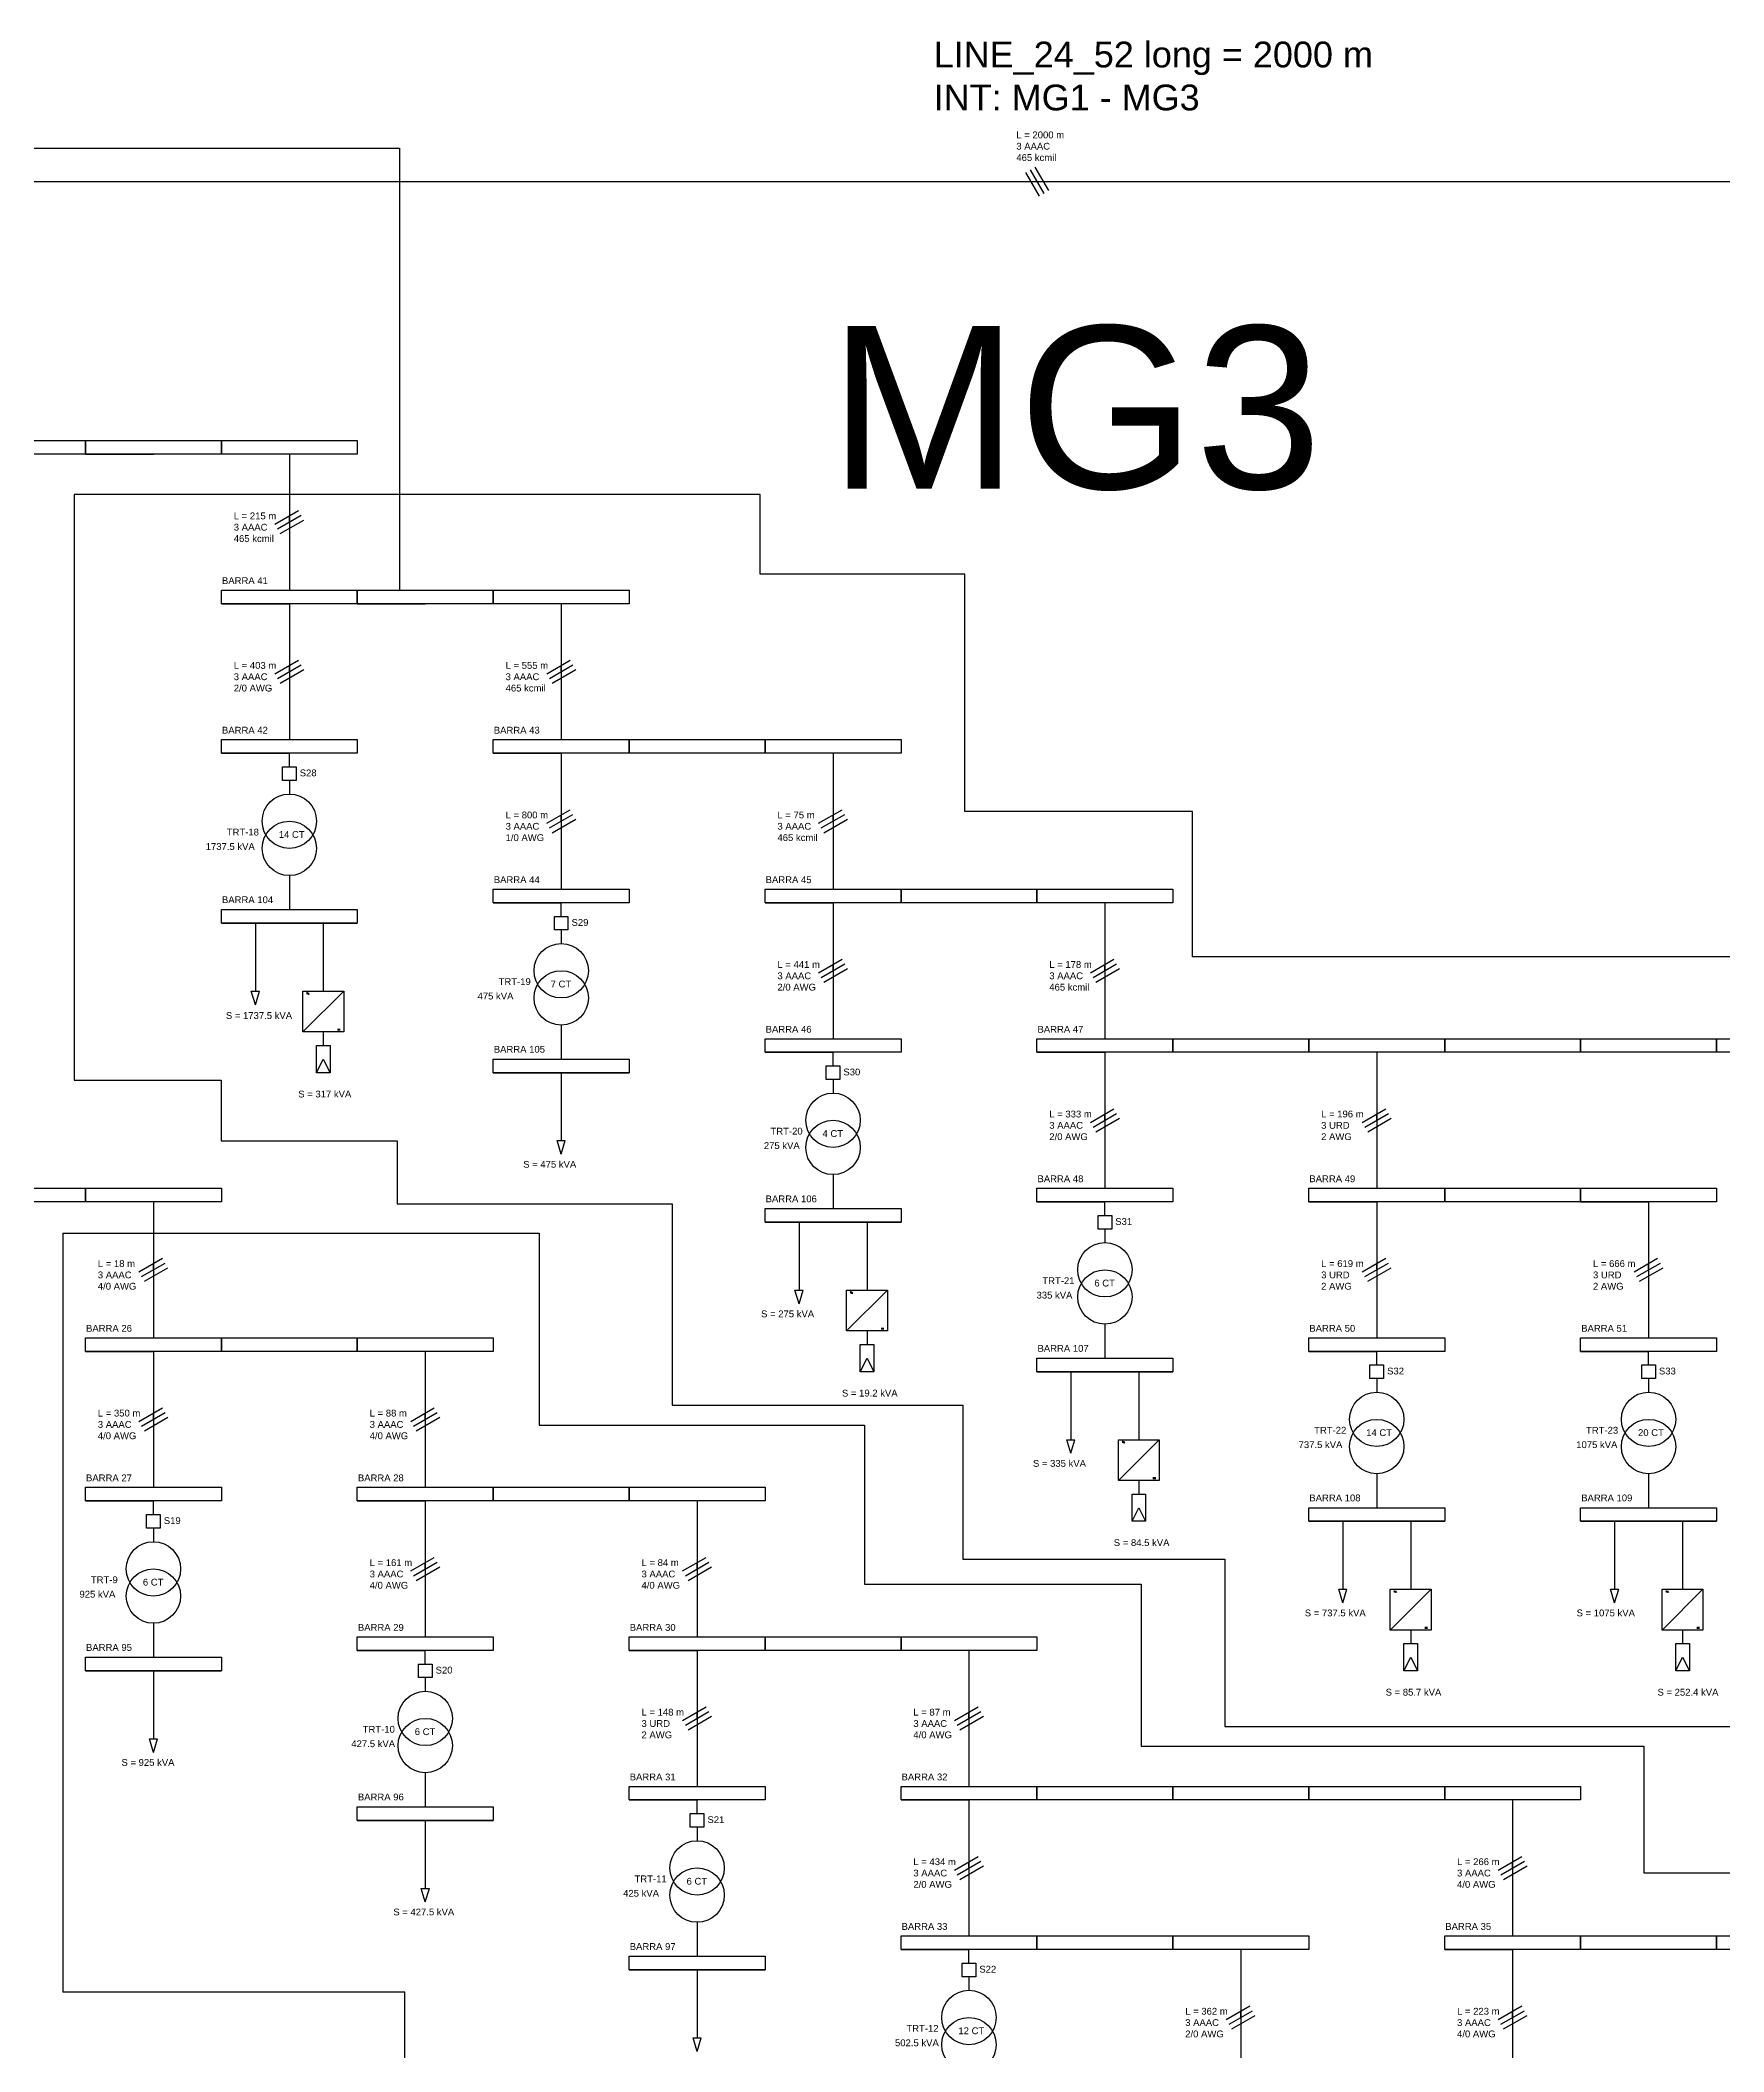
# Model space of a CAD drawing. Header units: millimetres. Extents: x 2288 to 6201, y 295 to 2022.
# Drawn here: x 3132 to 3751, y 903 to 1643 of the extents above; entities that cross this region are included whole.
import ezdxf

# ---------------------------------------------------------------- set-up
doc = ezdxf.new("R2010")
doc.units = ezdxf.units.MM
for name, color, linetype in [('12.47 kV', 210, 'Continuous'), ('240 V', 90, 'Continuous'), ('MG_LINES', 10, 'Continuous'), ('MGs', 7, 'Continuous')]:
    doc.layers.add(name, color=color, linetype=linetype)
doc.styles.get("Standard").update_dxf_attribs({"font": 'arial.ttf'})

msp = doc.modelspace()

# ---------------------------------------------------------------- linework, layer by layer
at = {"layer": '12.47 kV'}
for p, q in [((3148.31, 1490.77), (3173.31, 1490.77)), ((3198.31, 1435.77), (3223.31, 1435.77)), ((3223.31, 1435.77), (3223.31, 1385.77)), ((3248.31, 1435.77), (3273.31, 1435.77)), ((3323.31, 1435.77), (3323.31, 1385.77)), ((3217.98, 1410), (3226.64, 1415)), ((3218.98, 1408.27), (3227.64, 1413.27)), ((3317.98, 1410), (3326.64, 1415)), ((3318.98, 1408.27), (3327.64, 1413.27)), ((3219.98, 1406.54), (3228.64, 1411.54)), ((3223.31, 1410.77), (3223.31, 1413.08)), ((3223.31, 1410.77), (3223.31, 1408.46)), ((3319.98, 1406.54), (3328.64, 1411.54)), ((3323.31, 1410.77), (3323.31, 1413.08)), ((3323.31, 1410.77), (3323.31, 1408.46)), ((3198.31, 1380.77), (3223.31, 1380.77)), ((3223.31, 1375.77), (3223.31, 1380.77)), ((3298.31, 1380.77), (3323.31, 1380.77)), ((3323.31, 1380.77), (3323.31, 1330.77)), ((3423.31, 1380.77), (3423.31, 1330.77)), ((3223.31, 1370.77), (3223.31, 1365.77)), ((3317.98, 1355), (3326.64, 1360)), ((3318.98, 1353.27), (3327.64, 1358.27)), ((3319.98, 1351.54), (3328.64, 1356.54)), ((3323.31, 1355.77), (3323.31, 1358.08)), ((3323.31, 1355.77), (3323.31, 1353.46)), ((3417.98, 1355), (3426.64, 1360)), ((3418.98, 1353.27), (3427.64, 1358.27)), ((3419.98, 1351.54), (3428.64, 1356.54)), ((3423.31, 1355.77), (3423.31, 1358.08)), ((3423.31, 1355.77), (3423.31, 1353.46)), ((3298.31, 1325.77), (3323.31, 1325.77)), ((3323.31, 1320.77), (3323.31, 1325.77)), ((3398.31, 1325.77), (3423.31, 1325.77)), ((3423.31, 1325.77), (3423.31, 1275.77)), ((3523.31, 1325.77), (3523.31, 1275.77)), ((3323.31, 1315.77), (3323.31, 1310.77)), ((3417.98, 1300), (3426.64, 1305)), ((3418.98, 1298.27), (3427.64, 1303.27)), ((3423.31, 1300.77), (3423.31, 1303.08)), ((3517.98, 1300), (3526.64, 1305)), ((3518.98, 1298.27), (3527.64, 1303.27)), ((3523.31, 1300.77), (3523.31, 1303.08)), ((3419.98, 1296.54), (3428.64, 1301.54)), ((3423.31, 1300.77), (3423.31, 1298.46)), ((3519.98, 1296.54), (3528.64, 1301.54)), ((3523.31, 1300.77), (3523.31, 1298.46)), ((3398.31, 1270.77), (3423.31, 1270.77)), ((3423.31, 1265.77), (3423.31, 1270.77)), ((3498.31, 1270.77), (3523.31, 1270.77)), ((3523.31, 1270.77), (3523.31, 1220.77)), ((3623.31, 1270.77), (3623.31, 1220.77)), ((3423.31, 1260.77), (3423.31, 1255.77)), ((3517.98, 1245), (3526.64, 1250)), ((3518.98, 1243.27), (3527.64, 1248.27)), ((3519.98, 1241.54), (3528.64, 1246.54)), ((3523.31, 1245.77), (3523.31, 1248.08)), ((3523.31, 1245.77), (3523.31, 1243.46)), ((3617.98, 1245), (3626.64, 1250)), ((3618.98, 1243.27), (3627.64, 1248.27)), ((3619.98, 1241.54), (3628.64, 1246.54)), ((3623.31, 1245.77), (3623.31, 1248.08)), ((3623.31, 1245.77), (3623.31, 1243.46)), ((3498.31, 1215.77), (3523.31, 1215.77)), ((3523.31, 1210.77), (3523.31, 1215.77)), ((3598.31, 1215.77), (3623.31, 1215.77)), ((3623.31, 1215.77), (3623.31, 1165.77)), ((3698.31, 1215.77), (3723.31, 1215.77)), ((3723.31, 1215.77), (3723.31, 1165.77)), ((3523.31, 1205.77), (3523.31, 1200.77)), ((3617.98, 1190), (3626.64, 1195)), ((3618.98, 1188.27), (3627.64, 1193.27)), ((3619.98, 1186.54), (3628.64, 1191.54)), ((3623.31, 1190.77), (3623.31, 1193.08)), ((3717.98, 1190), (3726.64, 1195)), ((3718.98, 1188.27), (3727.64, 1193.27)), ((3719.98, 1186.54), (3728.64, 1191.54)), ((3723.31, 1190.77), (3723.31, 1193.08)), ((3623.31, 1190.77), (3623.31, 1188.46)), ((3723.31, 1190.77), (3723.31, 1188.46)), ((3148.31, 1160.77), (3173.31, 1160.77)), ((3173.31, 1160.77), (3173.31, 1110.77)), ((3273.31, 1160.77), (3273.31, 1110.77)), ((3598.31, 1160.77), (3623.31, 1160.77)), ((3623.31, 1155.77), (3623.31, 1160.77)), ((3698.31, 1160.77), (3723.31, 1160.77)), ((3723.31, 1155.77), (3723.31, 1160.77)), ((3623.31, 1150.77), (3623.31, 1145.77)), ((3723.31, 1150.77), (3723.31, 1145.77)), ((3167.98, 1135), (3176.64, 1140)), ((3267.98, 1135), (3276.64, 1140)), ((3168.98, 1133.27), (3177.64, 1138.27)), ((3169.98, 1131.54), (3178.64, 1136.54)), ((3173.31, 1135.77), (3173.31, 1138.08)), ((3173.31, 1135.77), (3173.31, 1133.46)), ((3268.98, 1133.27), (3277.64, 1138.27)), ((3269.98, 1131.54), (3278.64, 1136.54)), ((3273.31, 1135.77), (3273.31, 1138.08)), ((3273.31, 1135.77), (3273.31, 1133.46)), ((3148.31, 1105.77), (3173.31, 1105.77)), ((3173.31, 1100.77), (3173.31, 1105.77)), ((3248.31, 1105.77), (3273.31, 1105.77)), ((3273.31, 1105.77), (3273.31, 1055.77)), ((3373.31, 1105.77), (3373.31, 1055.77)), ((3173.31, 1095.77), (3173.31, 1090.77)), ((3267.98, 1080), (3276.64, 1085)), ((3268.98, 1078.27), (3277.64, 1083.27)), ((3269.98, 1076.54), (3278.64, 1081.54)), ((3273.31, 1080.77), (3273.31, 1083.08)), ((3273.31, 1080.77), (3273.31, 1078.46)), ((3367.98, 1080), (3376.64, 1085)), ((3368.98, 1078.27), (3377.64, 1083.27)), ((3369.98, 1076.54), (3378.64, 1081.54)), ((3373.31, 1080.77), (3373.31, 1083.08)), ((3373.31, 1080.77), (3373.31, 1078.46)), ((3248.31, 1050.77), (3273.31, 1050.77)), ((3273.31, 1045.77), (3273.31, 1050.77)), ((3348.31, 1050.77), (3373.31, 1050.77)), ((3373.31, 1050.77), (3373.31, 1000.77)), ((3473.31, 1050.77), (3473.31, 1000.77)), ((3273.31, 1040.77), (3273.31, 1035.77)), ((3367.98, 1025), (3376.64, 1030)), ((3467.98, 1025), (3476.64, 1030)), ((3368.98, 1023.27), (3377.64, 1028.27)), ((3369.98, 1021.54), (3378.64, 1026.54)), ((3373.31, 1025.77), (3373.31, 1028.08)), ((3373.31, 1025.77), (3373.31, 1023.46)), ((3468.98, 1023.27), (3477.64, 1028.27)), ((3469.98, 1021.54), (3478.64, 1026.54)), ((3473.31, 1025.77), (3473.31, 1028.08)), ((3473.31, 1025.77), (3473.31, 1023.46)), ((3348.31, 995.77), (3373.31, 995.77)), ((3373.31, 990.77), (3373.31, 995.77)), ((3448.31, 995.77), (3473.31, 995.77)), ((3473.31, 995.77), (3473.31, 945.77)), ((3673.31, 995.77), (3673.31, 945.77)), ((3373.31, 985.77), (3373.31, 980.77)), ((3467.98, 970), (3476.64, 975)), ((3468.98, 968.27), (3477.64, 973.27)), ((3469.98, 966.54), (3478.64, 971.54)), ((3473.31, 970.77), (3473.31, 973.08)), ((3473.31, 970.77), (3473.31, 968.46)), ((3667.98, 970), (3676.64, 975)), ((3668.98, 968.27), (3677.64, 973.27)), ((3669.98, 966.54), (3678.64, 971.54)), ((3673.31, 970.77), (3673.31, 973.08)), ((3673.31, 970.77), (3673.31, 968.46)), ((3448.31, 940.77), (3473.31, 940.77)), ((3473.31, 935.77), (3473.31, 940.77)), ((3573.31, 940.77), (3573.31, 890.77)), ((3648.31, 940.77), (3673.31, 940.77)), ((3673.31, 940.77), (3673.31, 890.77)), ((3473.31, 930.77), (3473.31, 925.77)), ((3567.98, 915), (3576.64, 920)), ((3568.98, 913.27), (3577.64, 918.27)), ((3573.31, 915.77), (3573.31, 918.08)), ((3667.98, 915), (3676.64, 920)), ((3668.98, 913.27), (3677.64, 918.27)), ((3673.31, 915.77), (3673.31, 918.08)), ((3569.98, 911.54), (3578.64, 916.54)), ((3573.31, 915.77), (3573.31, 913.46)), ((3669.98, 911.54), (3678.64, 916.54)), ((3673.31, 915.77), (3673.31, 913.46))]:
    msp.add_line(p, q, dxfattribs=at)
at = {"layer": '12.47 kV', "color": 1}
for p, q in [((3223.31, 1490.77), (3223.31, 1440.77)), ((3217.98, 1465), (3226.64, 1470)), ((3218.98, 1463.27), (3227.64, 1468.27)), ((3219.98, 1461.54), (3228.64, 1466.54)), ((3223.31, 1465.77), (3223.31, 1468.08)), ((3223.31, 1465.77), (3223.31, 1463.46))]:
    msp.add_line(p, q, dxfattribs=at)
at = {"layer": '12.47 kV'}
for points in [[(3098.31, 1495.77), (3148.31, 1495.77), (3148.31, 1490.77), (3098.31, 1490.77)], [(3148.31, 1495.77), (3198.31, 1495.77), (3198.31, 1490.77), (3148.31, 1490.77)], [(3198.31, 1495.77), (3248.31, 1495.77), (3248.31, 1490.77), (3198.31, 1490.77)], [(3198.31, 1440.77), (3248.31, 1440.77), (3248.31, 1435.77), (3198.31, 1435.77)], [(3248.31, 1440.77), (3298.31, 1440.77), (3298.31, 1435.77), (3248.31, 1435.77)], [(3298.31, 1440.77), (3348.31, 1440.77), (3348.31, 1435.77), (3298.31, 1435.77)], [(3198.31, 1385.77), (3248.31, 1385.77), (3248.31, 1380.77), (3198.31, 1380.77)], [(3298.31, 1385.77), (3348.31, 1385.77), (3348.31, 1380.77), (3298.31, 1380.77)], [(3348.31, 1385.77), (3398.31, 1385.77), (3398.31, 1380.77), (3348.31, 1380.77)], [(3398.31, 1385.77), (3448.31, 1385.77), (3448.31, 1380.77), (3398.31, 1380.77)], [(3220.81, 1375.77), (3225.81, 1375.77), (3225.81, 1370.77), (3220.81, 1370.77)], [(3298.31, 1330.77), (3348.31, 1330.77), (3348.31, 1325.77), (3298.31, 1325.77)], [(3398.31, 1330.77), (3448.31, 1330.77), (3448.31, 1325.77), (3398.31, 1325.77)], [(3448.31, 1330.77), (3498.31, 1330.77), (3498.31, 1325.77), (3448.31, 1325.77)], [(3498.31, 1330.77), (3548.31, 1330.77), (3548.31, 1325.77), (3498.31, 1325.77)], [(3320.81, 1320.77), (3325.81, 1320.77), (3325.81, 1315.77), (3320.81, 1315.77)], [(3398.31, 1275.77), (3448.31, 1275.77), (3448.31, 1270.77), (3398.31, 1270.77)], [(3498.31, 1275.77), (3548.31, 1275.77), (3548.31, 1270.77), (3498.31, 1270.77)], [(3548.31, 1275.77), (3598.31, 1275.77), (3598.31, 1270.77), (3548.31, 1270.77)], [(3598.31, 1275.77), (3648.31, 1275.77), (3648.31, 1270.77), (3598.31, 1270.77)], [(3648.31, 1275.77), (3698.31, 1275.77), (3698.31, 1270.77), (3648.31, 1270.77)], [(3698.31, 1275.77), (3748.31, 1275.77), (3748.31, 1270.77), (3698.31, 1270.77)], [(3748.31, 1275.77), (3798.31, 1275.77), (3798.31, 1270.77), (3748.31, 1270.77)], [(3420.81, 1265.77), (3425.81, 1265.77), (3425.81, 1260.77), (3420.81, 1260.77)], [(3098.31, 1220.77), (3148.31, 1220.77), (3148.31, 1215.77), (3098.31, 1215.77)], [(3148.31, 1220.77), (3198.31, 1220.77), (3198.31, 1215.77), (3148.31, 1215.77)], [(3498.31, 1220.77), (3548.31, 1220.77), (3548.31, 1215.77), (3498.31, 1215.77)], [(3598.31, 1220.77), (3648.31, 1220.77), (3648.31, 1215.77), (3598.31, 1215.77)], [(3648.31, 1220.77), (3698.31, 1220.77), (3698.31, 1215.77), (3648.31, 1215.77)], [(3698.31, 1220.77), (3748.31, 1220.77), (3748.31, 1215.77), (3698.31, 1215.77)], [(3520.81, 1210.77), (3525.81, 1210.77), (3525.81, 1205.77), (3520.81, 1205.77)], [(3148.31, 1165.77), (3198.31, 1165.77), (3198.31, 1160.77), (3148.31, 1160.77)], [(3198.31, 1165.77), (3248.31, 1165.77), (3248.31, 1160.77), (3198.31, 1160.77)], [(3248.31, 1165.77), (3298.31, 1165.77), (3298.31, 1160.77), (3248.31, 1160.77)], [(3598.31, 1165.77), (3648.31, 1165.77), (3648.31, 1160.77), (3598.31, 1160.77)], [(3698.31, 1165.77), (3748.31, 1165.77), (3748.31, 1160.77), (3698.31, 1160.77)], [(3620.81, 1155.77), (3625.81, 1155.77), (3625.81, 1150.77), (3620.81, 1150.77)], [(3720.81, 1155.77), (3725.81, 1155.77), (3725.81, 1150.77), (3720.81, 1150.77)], [(3148.31, 1110.77), (3198.31, 1110.77), (3198.31, 1105.77), (3148.31, 1105.77)], [(3248.31, 1110.77), (3298.31, 1110.77), (3298.31, 1105.77), (3248.31, 1105.77)], [(3298.31, 1110.77), (3348.31, 1110.77), (3348.31, 1105.77), (3298.31, 1105.77)], [(3348.31, 1110.77), (3398.31, 1110.77), (3398.31, 1105.77), (3348.31, 1105.77)], [(3170.81, 1100.77), (3175.81, 1100.77), (3175.81, 1095.77), (3170.81, 1095.77)], [(3248.31, 1055.77), (3298.31, 1055.77), (3298.31, 1050.77), (3248.31, 1050.77)], [(3348.31, 1055.77), (3398.31, 1055.77), (3398.31, 1050.77), (3348.31, 1050.77)], [(3398.31, 1055.77), (3448.31, 1055.77), (3448.31, 1050.77), (3398.31, 1050.77)], [(3448.31, 1055.77), (3498.31, 1055.77), (3498.31, 1050.77), (3448.31, 1050.77)], [(3270.81, 1045.77), (3275.81, 1045.77), (3275.81, 1040.77), (3270.81, 1040.77)], [(3348.31, 1000.77), (3398.31, 1000.77), (3398.31, 995.77), (3348.31, 995.77)], [(3448.31, 1000.77), (3498.31, 1000.77), (3498.31, 995.77), (3448.31, 995.77)], [(3498.31, 1000.77), (3548.31, 1000.77), (3548.31, 995.77), (3498.31, 995.77)], [(3548.31, 1000.77), (3598.31, 1000.77), (3598.31, 995.77), (3548.31, 995.77)], [(3598.31, 1000.77), (3648.31, 1000.77), (3648.31, 995.77), (3598.31, 995.77)], [(3648.31, 1000.77), (3698.31, 1000.77), (3698.31, 995.77), (3648.31, 995.77)], [(3370.81, 990.77), (3375.81, 990.77), (3375.81, 985.77), (3370.81, 985.77)], [(3448.31, 945.77), (3498.31, 945.77), (3498.31, 940.77), (3448.31, 940.77)], [(3498.31, 945.77), (3548.31, 945.77), (3548.31, 940.77), (3498.31, 940.77)], [(3548.31, 945.77), (3598.31, 945.77), (3598.31, 940.77), (3548.31, 940.77)], [(3648.31, 945.77), (3698.31, 945.77), (3698.31, 940.77), (3648.31, 940.77)], [(3698.31, 945.77), (3748.31, 945.77), (3748.31, 940.77), (3698.31, 940.77)], [(3748.31, 945.77), (3798.31, 945.77), (3798.31, 940.77), (3748.31, 940.77)], [(3470.81, 935.77), (3475.81, 935.77), (3475.81, 930.77), (3470.81, 930.77)]]:
    msp.add_lwpolyline(points, close=True, dxfattribs=at)
for centre in [(3223.31, 1355.77), (3323.31, 1300.77), (3423.31, 1245.77), (3523.31, 1190.77), (3623.31, 1135.77), (3723.31, 1135.77), (3173.31, 1080.77), (3273.31, 1025.77), (3373.31, 970.77), (3473.31, 915.77)]:
    msp.add_circle(centre, 10, dxfattribs=at)
at = {"layer": '240 V'}
for p, q in [((3223.31, 1335.77), (3223.31, 1323.27)), ((3198.31, 1318.27), (3223.31, 1318.27)), ((3198.31, 1318.27), (3223.31, 1318.27)), ((3210.81, 1318.27), (3210.81, 1293.27)), ((3223.31, 1318.27), (3248.31, 1318.27)), ((3223.31, 1318.27), (3248.31, 1318.27)), ((3235.81, 1318.27), (3235.81, 1293.27)), ((3209.31, 1293.27), (3212.31, 1293.27)), ((3210.81, 1288.27), (3209.31, 1293.27)), ((3210.81, 1288.27), (3212.31, 1293.27)), ((3228.31, 1278.27), (3243.31, 1293.27)), ((3323.31, 1280.77), (3323.31, 1268.27)), ((3235.81, 1278.27), (3235.81, 1273.27)), ((3235.81, 1273.27), (3235.81, 1273.27)), ((3241, 1279.32), (3242, 1279.32)), ((3241, 1279), (3242, 1279)), ((3233.31, 1263.27), (3235.81, 1268.27)), ((3235.81, 1268.27), (3238.31, 1263.27)), ((3298.31, 1263.27), (3323.31, 1263.27)), ((3323.31, 1263.27), (3348.31, 1263.27)), ((3323.31, 1263.27), (3323.31, 1238.27)), ((3321.81, 1238.27), (3324.81, 1238.27)), ((3323.31, 1233.27), (3321.81, 1238.27)), ((3323.31, 1233.27), (3324.81, 1238.27)), ((3423.31, 1225.77), (3423.31, 1213.27)), ((3398.31, 1208.27), (3423.31, 1208.27)), ((3410.81, 1208.27), (3410.81, 1183.27)), ((3423.31, 1208.27), (3448.31, 1208.27)), ((3435.81, 1208.27), (3435.81, 1183.27)), ((3409.31, 1183.27), (3412.31, 1183.27)), ((3410.81, 1178.27), (3409.31, 1183.27)), ((3410.81, 1178.27), (3412.31, 1183.27)), ((3428.31, 1168.27), (3443.31, 1183.27)), ((3441, 1169.32), (3442, 1169.32)), ((3441, 1169), (3442, 1169)), ((3523.31, 1170.77), (3523.31, 1158.27)), ((3435.81, 1168.27), (3435.81, 1163.27)), ((3435.81, 1163.27), (3435.81, 1163.27)), ((3433.31, 1153.27), (3435.81, 1158.27)), ((3435.81, 1158.27), (3438.31, 1153.27)), ((3498.31, 1153.27), (3523.31, 1153.27)), ((3510.81, 1153.27), (3510.81, 1128.27)), ((3523.31, 1153.27), (3548.31, 1153.27)), ((3535.81, 1153.27), (3535.81, 1128.27)), ((3509.31, 1128.27), (3512.31, 1128.27)), ((3510.81, 1123.27), (3509.31, 1128.27)), ((3510.81, 1123.27), (3512.31, 1128.27)), ((3528.31, 1113.27), (3543.31, 1128.27)), ((3535.81, 1113.27), (3535.81, 1108.27)), ((3541, 1114.32), (3542, 1114.32)), ((3541, 1114), (3542, 1114)), ((3623.31, 1115.77), (3623.31, 1103.27)), ((3723.31, 1115.77), (3723.31, 1103.27)), ((3533.31, 1098.27), (3535.81, 1103.27)), ((3535.81, 1108.27), (3535.81, 1108.27)), ((3535.81, 1103.27), (3538.31, 1098.27)), ((3598.31, 1098.27), (3623.31, 1098.27)), ((3610.81, 1098.27), (3610.81, 1073.27)), ((3623.31, 1098.27), (3648.31, 1098.27)), ((3635.81, 1098.27), (3635.81, 1073.27)), ((3698.31, 1098.27), (3723.31, 1098.27)), ((3710.81, 1098.27), (3710.81, 1073.27)), ((3723.31, 1098.27), (3748.31, 1098.27)), ((3735.81, 1098.27), (3735.81, 1073.27)), ((3609.31, 1073.27), (3612.31, 1073.27)), ((3610.81, 1068.27), (3609.31, 1073.27)), ((3610.81, 1068.27), (3612.31, 1073.27)), ((3628.31, 1058.27), (3643.31, 1073.27)), ((3709.31, 1073.27), (3712.31, 1073.27)), ((3710.81, 1068.27), (3709.31, 1073.27)), ((3710.81, 1068.27), (3712.31, 1073.27)), ((3728.31, 1058.27), (3743.31, 1073.27)), ((3173.31, 1060.77), (3173.31, 1048.27)), ((3635.81, 1058.27), (3635.81, 1053.27)), ((3641, 1059.32), (3642, 1059.32)), ((3641, 1059), (3642, 1059)), ((3735.81, 1058.27), (3735.81, 1053.27)), ((3741, 1059.32), (3742, 1059.32)), ((3741, 1059), (3742, 1059)), ((3635.81, 1053.27), (3635.81, 1053.27)), ((3735.81, 1053.27), (3735.81, 1053.27)), ((3148.31, 1043.27), (3173.31, 1043.27)), ((3173.31, 1043.27), (3198.31, 1043.27)), ((3173.31, 1043.27), (3173.31, 1018.27)), ((3633.31, 1043.27), (3635.81, 1048.27)), ((3635.81, 1048.27), (3638.31, 1043.27)), ((3733.31, 1043.27), (3735.81, 1048.27)), ((3735.81, 1048.27), (3738.31, 1043.27)), ((3171.81, 1018.27), (3174.81, 1018.27)), ((3173.31, 1013.27), (3171.81, 1018.27)), ((3173.31, 1013.27), (3174.81, 1018.27)), ((3273.31, 1005.77), (3273.31, 993.27)), ((3248.31, 988.27), (3273.31, 988.27)), ((3273.31, 988.27), (3298.31, 988.27)), ((3273.31, 988.27), (3273.31, 963.27)), ((3271.81, 963.27), (3274.81, 963.27)), ((3273.31, 958.27), (3271.81, 963.27)), ((3273.31, 958.27), (3274.81, 963.27)), ((3373.31, 950.77), (3373.31, 938.27)), ((3348.31, 933.27), (3373.31, 933.27)), ((3373.31, 933.27), (3398.31, 933.27)), ((3373.31, 933.27), (3373.31, 908.27)), ((3371.81, 908.27), (3374.81, 908.27)), ((3373.31, 903.27), (3371.81, 908.27)), ((3373.31, 903.27), (3374.81, 908.27))]:
    msp.add_line(p, q, dxfattribs=at)
for points in [[(3198.31, 1323.27), (3248.31, 1323.27), (3248.31, 1318.27), (3198.31, 1318.27)], [(3243.31, 1278.27), (3228.31, 1278.27), (3228.31, 1293.27), (3243.31, 1293.27)], [(3238.31, 1273.27), (3238.31, 1263.27), (3233.31, 1263.27), (3233.31, 1273.27)], [(3298.31, 1268.27), (3348.31, 1268.27), (3348.31, 1263.27), (3298.31, 1263.27)], [(3398.31, 1213.27), (3448.31, 1213.27), (3448.31, 1208.27), (3398.31, 1208.27)], [(3443.31, 1168.27), (3428.31, 1168.27), (3428.31, 1183.27), (3443.31, 1183.27)], [(3438.31, 1163.27), (3438.31, 1153.27), (3433.31, 1153.27), (3433.31, 1163.27)], [(3498.31, 1158.27), (3548.31, 1158.27), (3548.31, 1153.27), (3498.31, 1153.27)], [(3543.31, 1113.27), (3528.31, 1113.27), (3528.31, 1128.27), (3543.31, 1128.27)], [(3538.31, 1108.27), (3538.31, 1098.27), (3533.31, 1098.27), (3533.31, 1108.27)], [(3598.31, 1103.27), (3648.31, 1103.27), (3648.31, 1098.27), (3598.31, 1098.27)], [(3698.31, 1103.27), (3748.31, 1103.27), (3748.31, 1098.27), (3698.31, 1098.27)], [(3643.31, 1058.27), (3628.31, 1058.27), (3628.31, 1073.27), (3643.31, 1073.27)], [(3743.31, 1058.27), (3728.31, 1058.27), (3728.31, 1073.27), (3743.31, 1073.27)], [(3638.31, 1053.27), (3638.31, 1043.27), (3633.31, 1043.27), (3633.31, 1053.27)], [(3738.31, 1053.27), (3738.31, 1043.27), (3733.31, 1043.27), (3733.31, 1053.27)], [(3148.31, 1048.27), (3198.31, 1048.27), (3198.31, 1043.27), (3148.31, 1043.27)], [(3248.31, 993.27), (3298.31, 993.27), (3298.31, 988.27), (3248.31, 988.27)], [(3348.31, 938.27), (3398.31, 938.27), (3398.31, 933.27), (3348.31, 933.27)]]:
    msp.add_lwpolyline(points, close=True, dxfattribs=at)
for centre in [(3223.31, 1345.77), (3323.31, 1290.77), (3423.31, 1235.77), (3523.31, 1180.77), (3623.31, 1125.77), (3723.31, 1125.77), (3173.31, 1070.77), (3273.31, 1015.77), (3373.31, 960.77), (3473.31, 905.77)]:
    msp.add_circle(centre, 10, dxfattribs=at)
for centre, start, end in [((3229.88, 1292.3), 44.11734, 135.88266), ((3229.88, 1291.98), 44.11734, 135.88266), ((3230.38, 1292.79), 224.11734, 315.88266), ((3230.38, 1292.47), 224.11734, 315.88266), ((3429.88, 1182.3), 44.11734, 135.88266), ((3429.88, 1181.98), 44.11734, 135.88266), ((3430.38, 1182.79), 224.11734, 315.88266), ((3430.38, 1182.47), 224.11734, 315.88266), ((3529.88, 1127.3), 44.11734, 135.88266), ((3529.88, 1126.98), 44.11734, 135.88266), ((3530.38, 1127.79), 224.11734, 315.88266), ((3530.38, 1127.47), 224.11734, 315.88266), ((3629.88, 1072.3), 44.11734, 135.88266), ((3629.88, 1071.98), 44.11734, 135.88266), ((3630.38, 1072.79), 224.11734, 315.88266), ((3630.38, 1072.47), 224.11734, 315.88266), ((3729.88, 1072.3), 44.11734, 135.88266), ((3729.88, 1071.98), 44.11734, 135.88266), ((3730.38, 1072.79), 224.11734, 315.88266), ((3730.38, 1072.47), 224.11734, 315.88266)]:
    msp.add_arc(centre, 0.348, start, end, dxfattribs=at)
at = {"layer": 'MG_LINES'}
for p, q in [((2523.31, 1603.27), (3263.82, 1603.27)), ((3263.82, 1603.27), (3263.82, 1440.77)), ((3123.31, 1591.01), (3873.31, 1591.01)), ((3494.08, 1594.34), (3499.08, 1585.68)), ((3495.81, 1595.34), (3500.81, 1586.68)), ((3497.55, 1596.34), (3502.55, 1587.68)), ((3173.31, 1215.77), (3173.31, 1165.77)), ((3167.98, 1190), (3176.64, 1195)), ((3168.98, 1188.27), (3177.64, 1193.27)), ((3169.98, 1186.54), (3178.64, 1191.54)), ((3173.31, 1190.77), (3173.31, 1193.08)), ((3173.31, 1190.77), (3173.31, 1188.46))]:
    msp.add_line(p, q, dxfattribs=at)
at = {"layer": 'MGs'}
for p, q in [((3396.56, 1475.98), (3144.2, 1475.98)), ((3144.2, 1475.98), (3144.2, 1260.51)), ((3396.56, 1446.62), (3396.56, 1475.98)), ((3471.84, 1446.62), (3396.56, 1446.62)), ((3471.84, 1359.37), (3471.84, 1446.62)), ((3555.48, 1359.37), (3471.84, 1359.37)), ((3555.48, 1305.94), (3555.48, 1359.37)), ((3867.66, 1305.94), (3555.48, 1305.94)), ((3144.2, 1260.51), (3198.25, 1260.51)), ((3198.25, 1260.51), (3198.25, 1238.2)), ((3198.25, 1238.2), (3262.94, 1238.2)), ((3262.94, 1238.2), (3262.94, 1215.07)), ((3262.94, 1215.07), (3364.19, 1215.07)), ((3364.19, 1215.07), (3364.19, 1140.98)), ((3140.02, 1204.28), (3315.16, 1204.28)), ((3140.02, 1204.28), (3140.02, 925.1)), ((3315.16, 1204.28), (3315.16, 1133.65)), ((3364.19, 1140.98), (3471.05, 1140.98)), ((3471.05, 1140.98), (3471.05, 1084.33)), ((3315.16, 1133.65), (3434.9, 1133.65)), ((3434.9, 1133.65), (3434.9, 1075.14)), ((3471.05, 1084.33), (3567.46, 1084.33)), ((3567.46, 1084.33), (3567.46, 1022.76)), ((3434.9, 1075.14), (3536.71, 1075.14)), ((3536.71, 1075.14), (3536.71, 1015.59)), ((3567.46, 1022.76), (3753.34, 1022.76)), ((3536.71, 1015.59), (3721.51, 1015.59)), ((3721.51, 1015.59), (3721.51, 968.98)), ((3721.51, 968.98), (3815.99, 968.98)), ((3265.81, 925.1), (3140.02, 925.1)), ((3265.81, 856.06), (3265.81, 925.1))]:
    msp.add_line(p, q, dxfattribs=at)

# ---------------------------------------------------------------- texts
at = {"layer": '12.47 kV', "color": 1, "insert": (3202.86, 1469.31), "char_height": 2.5, "width": 31.6303, "attachment_point": 1}
msp.add_mtext('L = 215 m\\P3 AAAC \\P465 kcmil', dxfattribs=at)
at = {"layer": '12.47 kV', "char_height": 2.5, "width": 31.6303, "attachment_point": 1}
for s, insert in [('BARRA 41', (3198.52, 1445.49)), ('L = 403 m\\P3 AAAC \\P2/0 AWG ', (3202.86, 1414.31)), ('L = 555 m\\P3 AAAC \\P465 kcmil', (3302.86, 1414.31)), ('BARRA 42', (3198.52, 1390.49)), ('BARRA 43', (3298.52, 1390.49)), ('L = 800 m\\P3 AAAC \\P1/0 AWG ', (3302.86, 1359.31)), ('L = 75 m\\P3 AAAC \\P465 kcmil', (3402.86, 1359.31)), ('1737.5 kVA', (3192.54, 1347.7)), ('TRT-18', (3200.29, 1353.01)), ('BARRA 44', (3298.52, 1335.49)), ('BARRA 45', (3398.52, 1335.49)), ('L = 441 m\\P3 AAAC \\P2/0 AWG ', (3402.86, 1304.31)), ('L = 178 m\\P3 AAAC \\P465 kcmil', (3502.86, 1304.31)), ('TRT-19', (3300.29, 1298.01)), ('475 kVA', (3292.54, 1292.7)), ('BARRA 46', (3398.52, 1280.49)), ('BARRA 47', (3498.52, 1280.49)), ('TRT-20', (3400.29, 1243.01)), ('L = 333 m\\P3 AAAC \\P2/0 AWG ', (3502.86, 1249.31)), ('L = 196 m\\P3 URD \\P2 AWG', (3602.86, 1249.31)), ('275 kVA', (3397.86, 1237.7)), ('BARRA 48', (3498.52, 1225.49)), ('BARRA 49', (3598.52, 1225.49)), ('L = 619 m\\P3 URD \\P2 AWG ', (3602.86, 1194.31)), ('L = 666 m\\P3 URD\\P2 AWG ', (3702.86, 1194.31)), ('TRT-21', (3500.29, 1188.01)), ('335 kVA', (3498.17, 1182.7)), ('BARRA 26', (3148.52, 1170.49)), ('BARRA 50', (3598.52, 1170.49)), ('BARRA 51', (3698.52, 1170.49)), ('L = 350 m\\P3 AAAC \\P4/0 AWG ', (3152.86, 1139.31)), ('L = 88 m\\P3 AAAC \\P4/0 AWG ', (3252.86, 1139.31)), ('TRT-22', (3600.29, 1133.01)), ('TRT-23', (3700.29, 1133.01)), ('737.5 kVA', (3594.57, 1127.7)), ('1075 kVA', (3696.7, 1127.7)), ('BARRA 27', (3148.52, 1115.49)), ('BARRA 28', (3248.52, 1115.49)), ('L = 161 m\\P3 AAAC \\P4/0 AWG ', (3252.86, 1084.31)), ('L = 84 m\\P3 AAAC \\P4/0 AWG ', (3352.86, 1084.31)), ('925 kVA', (3146.1, 1072.7)), ('TRT-9', (3150.29, 1078.01)), ('BARRA 29', (3248.52, 1060.49)), ('BARRA 30', (3348.52, 1060.49)), ('L = 148 m\\P3 URD \\P2 AWG ', (3352.86, 1029.31)), ('L = 87 m\\P3 AAAC \\P4/0 AWG ', (3452.86, 1029.31)), ('TRT-10', (3250.29, 1023.01)), ('427.5 kVA', (3246.1, 1017.7)), ('BARRA 31', (3348.52, 1005.49)), ('BARRA 32', (3448.52, 1005.49)), ('L = 434 m\\P3 AAAC \\P2/0 AWG ', (3452.86, 974.31)), ('L = 266 m\\P3 AAAC \\P4/0 AWG ', (3652.86, 974.31)), ('425 kVA', (3346.1, 962.7)), ('TRT-11', (3350.29, 968.01)), ('BARRA 33', (3448.52, 950.49)), ('BARRA 35', (3648.52, 950.49)), ('L = 362 m\\P3 AAAC \\P2/0 AWG ', (3552.86, 919.31)), ('L = 223 m\\P3 AAAC \\P4/0 AWG ', (3652.86, 919.31)), ('TRT-12', (3450.29, 913.01)), ('502.5 kVA', (3446.1, 907.7))]:
    msp.add_mtext(s, dxfattribs=dict(at, insert=insert))
at = {"layer": '12.47 kV', "char_height": 2.5, "attachment_point": 1}
for s, width, insert in [('S28', 0.0328, (3227.12, 1374.78)), ('S29', 0.0328, (3327.12, 1319.78)), ('S30', 2.5, (3427.12, 1264.78)), ('S31', 2.5, (3527.12, 1209.78)), ('S32', 2.5, (3627.12, 1154.78)), ('S33', 2.5, (3727.12, 1154.78)), ('S19', 0.0328, (3177.12, 1099.78)), ('S20', 0.0328, (3277.12, 1044.78)), ('S21', 0.0328, (3377.12, 989.78)), ('S22', 0.0328, (3477.12, 934.78))]:
    msp.add_mtext_dynamic_manual_height_columns(s, width=width, gutter_width=12.5, heights=[0], dxfattribs=dict(at, insert=insert))
at = {"layer": '240 V', "char_height": 2.5, "attachment_point": 1}
for s, insert in [('14 CT', (3219.43, 1352.13)), ('7 CT', (3319.43, 1297.13)), ('4 CT', (3419.43, 1242.13)), ('6 CT', (3519.43, 1187.13)), ('14 CT', (3619.43, 1132.13)), ('20 CT', (3719.43, 1132.13)), ('6 CT', (3169.43, 1077.13)), ('6 CT', (3269.43, 1022.13)), ('6 CT', (3369.43, 967.13)), ('12 CT', (3469.43, 912.13))]:
    msp.add_mtext_dynamic_manual_height_columns(s, width=11.2688, gutter_width=12.5, heights=[0], dxfattribs=dict(at, insert=insert))
at = {"layer": '240 V', "char_height": 2.5, "width": 31.6303, "attachment_point": 1}
for s, insert in [('BARRA 104', (3198.52, 1328.12)), ('S = 1737.5 kVA', (3199.96, 1285.55)), ('BARRA 105', (3298.52, 1273.12)), ('S = 317 kVA', (3226.59, 1256.66)), ('S = 475 kVA', (3309.34, 1230.82)), ('BARRA 106', (3398.52, 1218.12)), ('S = 275 kVA', (3396.84, 1175.82)), ('BARRA 107', (3498.52, 1163.12)), ('S = 19.2 kVA', (3426.59, 1146.66)), ('S = 335 kVA', (3496.84, 1120.82)), ('BARRA 108', (3598.52, 1108.12)), ('BARRA 109', (3698.52, 1108.12)), ('S = 84.5 kVA', (3526.59, 1091.66)), ('S = 737.5 kVA', (3596.84, 1065.82)), ('S = 1075 kVA', (3696.84, 1065.82)), ('BARRA 95', (3148.52, 1053.12)), ('S = 85.7 kVA', (3626.59, 1036.66)), ('S = 252.4 kVA', (3726.59, 1036.66)), ('S = 925 kVA', (3161.55, 1010.82)), ('BARRA 96', (3248.52, 998.12)), ('S = 427.5 kVA', (3261.55, 955.82)), ('BARRA 97', (3348.52, 943.12))]:
    msp.add_mtext(s, dxfattribs=dict(at, insert=insert))
at = {"layer": 'MG_LINES', "insert": (3460.33, 1642.5), "char_height": 9.4797, "attachment_point": 1}
msp.add_mtext('LINE_24_52 long = 2000 m\\PINT: MG1 - MG3', dxfattribs=at)
at = {"layer": 'MG_LINES', "char_height": 2.5, "width": 31.6303, "attachment_point": 1}
for s, insert in [('L = 2000 m\\P3 AAAC \\P465 kcmil', (3490.74, 1609.44)), ('L = 18 m\\P3 AAAC \\P4/0 AWG ', (3152.86, 1194.31))]:
    msp.add_mtext(s, dxfattribs=dict(at, insert=insert))
at = {"layer": 'MGs', "insert": (3421.82, 1537.92), "char_height": 59.9, "attachment_point": 1}
msp.add_mtext_dynamic_manual_height_columns('MG3', width=712.7886, gutter_width=299.5, heights=[0], dxfattribs=at)

doc.saveas('drawing.dxf')
